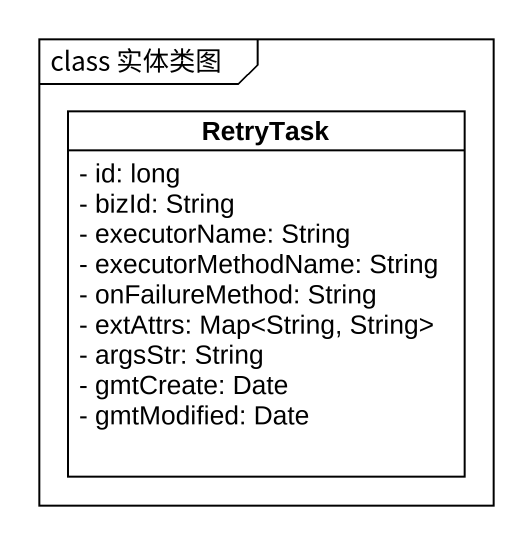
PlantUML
@startuml
mainframe class 实体类图
hide circle
hide empty members
skinparam classAttributeIconSize 0
class RetryTask #FFFFFF {
  - id: long
  - bizId: String
  - executorName: String
  - executorMethodName: String
  - onFailureMethod: String
  - extAttrs: Map<String, String>
  - argsStr: String
  - gmtCreate: Date
  - gmtModified: Date
}
@enduml
